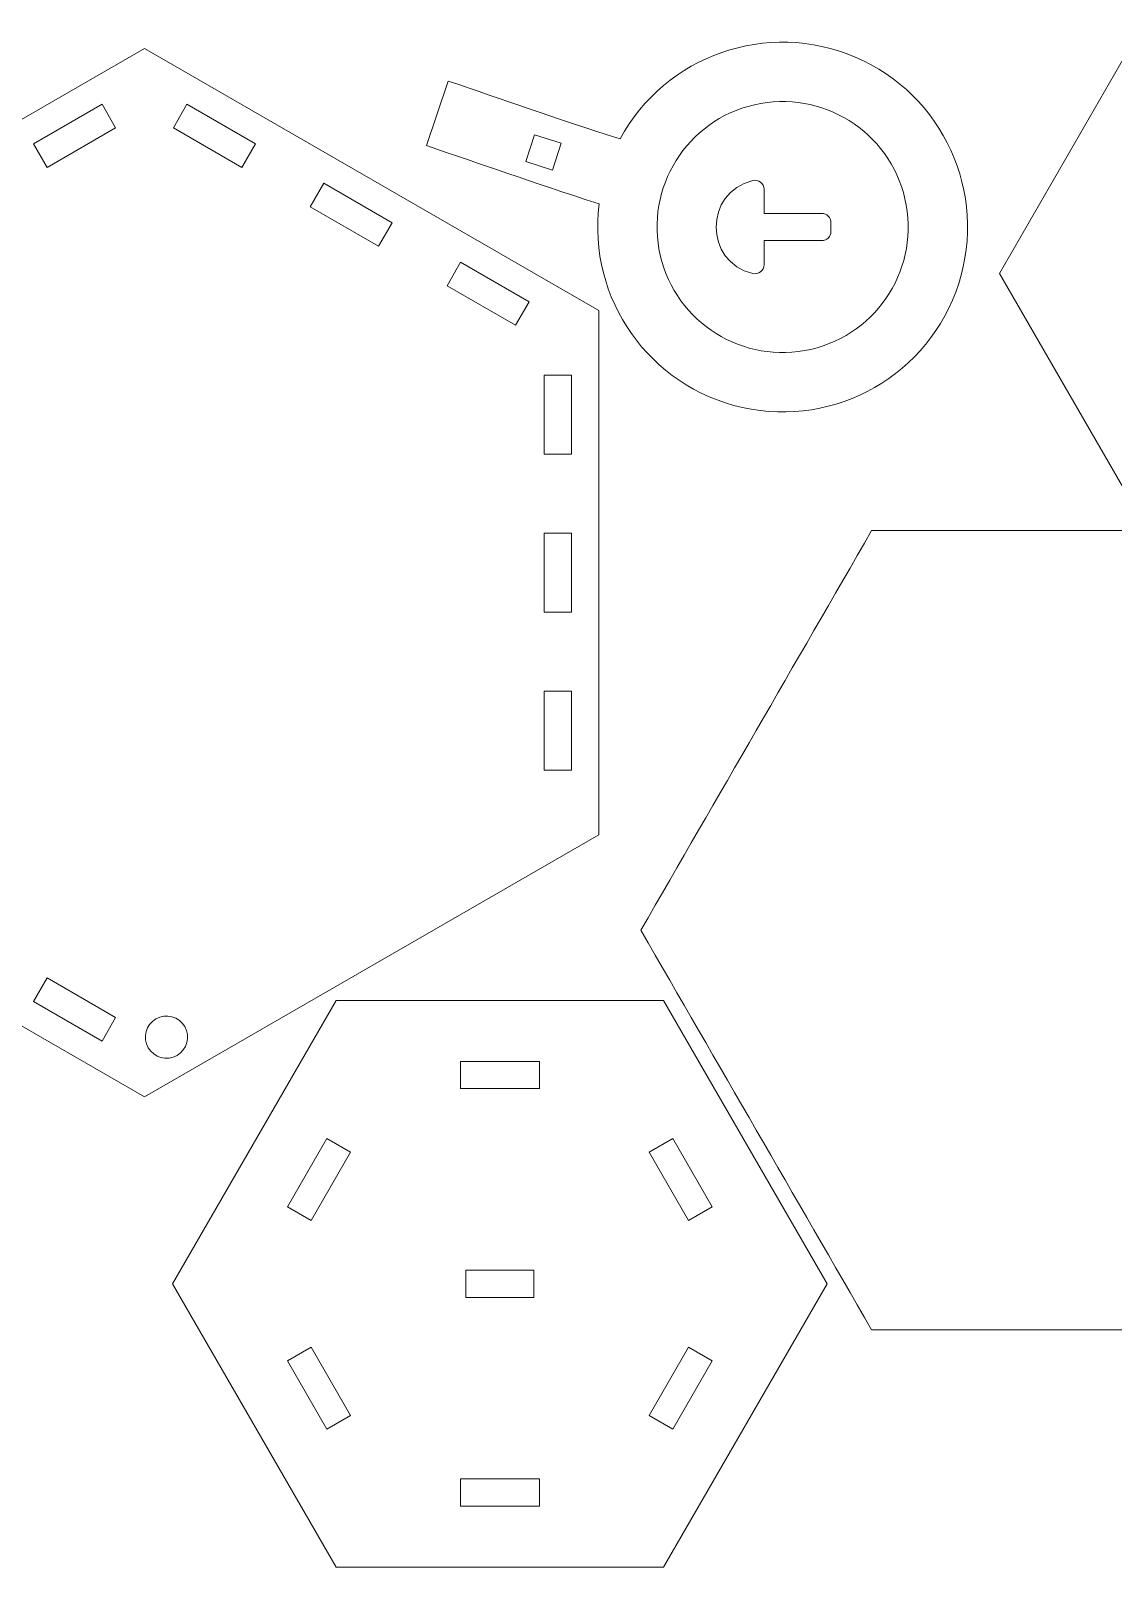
# Model space of a CAD drawing. Header units: centimetres. Extents: x -19.7 to 23.5, y -22.9 to 23.9.
# Drawn here: x -5.03 to 6.9, y -22.87 to -5.93 of the extents above; entities that cross this region are included whole.
import ezdxf

# ---------------------------------------------------------------- set-up
doc = ezdxf.new("R2010")
doc.units = ezdxf.units.CM
doc.header["$MEASUREMENT"] = 0
doc.layers.add('layer 1', color=7, linetype='Continuous')

msp = doc.modelspace()

# ---------------------------------------------------------------- linework, layer by layer
at = {"layer": 'layer 1', "color": 250, "lineweight": 9}
for points, knots in [([(-0.43312, -6.48681), (-0.43312, -6.48681), (-0.67396, -7.19825), (-0.67396, -7.19825), (-0.67396, -7.19825), (-0.04575, -7.41091), (0.45203, -7.59098), (1.22941, -7.84094), (1.22941, -7.84094), (1.09739, -8.88517), (1.78225, -9.8582), (2.8098, -10.08629), (2.8098, -10.08629), (3.83734, -10.31437), (4.86957, -9.72253), (5.19177, -8.72048), (5.19177, -8.72048), (5.51396, -7.71845), (5.02013, -6.63588), (4.05222, -6.22234), (4.05222, -6.22234), (3.0843, -5.8088), (1.96068, -6.2003), (1.45934, -7.1258), (1.45934, -7.1258), (0.68649, -6.8773), (0.18995, -6.69787), (-0.43312, -6.48681)], [0, 0, 0, 0, 0.125, 0.125, 0.125, 0.125, 0.25, 0.25, 0.25, 0.25, 0.375, 0.375, 0.375, 0.375, 0.5, 0.5, 0.5, 0.5, 0.625, 0.625, 0.625, 0.625, 0.75, 0.75, 0.75, 0.75, 1, 1, 1, 1]), ([(7.18556, -5.93376), (7.18556, -5.93376), (5.6417, -8.60778), (5.6417, -8.60778), (5.6417, -8.60778), (5.6417, -8.60778), (7.18556, -11.28183), (7.18556, -11.28183), (7.18556, -11.28183), (7.18556, -11.28183), (10.27324, -11.28183), (10.27324, -11.28183), (10.27324, -11.28183), (10.27324, -11.28183), (11.8171, -8.60778), (11.8171, -8.60778), (11.8171, -8.60778), (11.8171, -8.60778), (10.27324, -5.93376), (10.27324, -5.93376), (10.27324, -5.93376), (10.27324, -5.93376), (7.18556, -5.93376), (7.18556, -5.93376)], [0, 0, 0, 0, 0.14285714, 0.14285714, 0.14285714, 0.14285714, 0.28571429, 0.28571429, 0.28571429, 0.28571429, 0.42857143, 0.42857143, 0.42857143, 0.42857143, 0.57142857, 0.57142857, 0.57142857, 0.57142857, 0.71428571, 0.71428571, 0.71428571, 0.71428571, 1, 1, 1, 1]), ([(-3.78099, -6.12662), (-3.78099, -6.12662), (-8.78654, -9.01661), (-8.78654, -9.01661), (-8.78654, -9.01661), (-8.78654, -9.01661), (-8.78654, -14.79656), (-8.78654, -14.79656), (-8.78654, -14.79656), (-8.78654, -14.79656), (-3.78099, -17.68654), (-3.78099, -17.68654), (-3.78099, -17.68654), (-3.78099, -17.68654), (1.2246, -14.79656), (1.2246, -14.79656), (1.2246, -14.79656), (1.2246, -14.79656), (1.2246, -9.01661), (1.2246, -9.01661), (1.2246, -9.01661), (1.2246, -9.01661), (-3.78099, -6.12662), (-3.78099, -6.12662)], [0, 0, 0, 0, 0.14285714, 0.14285714, 0.14285714, 0.14285714, 0.28571429, 0.28571429, 0.28571429, 0.28571429, 0.42857143, 0.42857143, 0.42857143, 0.42857143, 0.57142857, 0.57142857, 0.57142857, 0.57142857, 0.71428571, 0.71428571, 0.71428571, 0.71428571, 1, 1, 1, 1]), ([(4.59985, -7.78497), (4.77194, -8.52967), (4.30778, -9.2729), (3.56304, -9.44499), (3.56304, -9.44499), (2.81833, -9.61708), (2.07515, -9.15289), (1.90305, -8.40818), (1.90305, -8.40818), (1.73095, -7.66348), (2.19516, -6.92028), (2.93986, -6.74818), (2.93986, -6.74818), (3.68457, -6.57607), (4.42778, -7.04028), (4.59985, -7.78497)], [0, 0, 0, 0, 0.2, 0.2, 0.2, 0.2, 0.4, 0.4, 0.4, 0.4, 0.6, 0.6, 0.6, 0.6, 1, 1, 1, 1]), ([(-5.0028, -7.17846), (-5.0028, -7.17846), (-4.85279, -7.43826), (-4.85279, -7.43826), (-4.85279, -7.43826), (-4.85279, -7.43826), (-4.0988, -7.00295), (-4.0988, -7.00295), (-4.0988, -7.00295), (-4.0988, -7.00295), (-4.2488, -6.74313), (-4.2488, -6.74313), (-4.2488, -6.74313), (-4.2488, -6.74313), (-5.0028, -7.17846), (-5.0028, -7.17846)], [0, 0, 0, 0, 0.2, 0.2, 0.2, 0.2, 0.4, 0.4, 0.4, 0.4, 0.6, 0.6, 0.6, 0.6, 1, 1, 1, 1]), ([(-3.31313, -6.74313), (-3.31313, -6.74313), (-3.46314, -7.00295), (-3.46314, -7.00295), (-3.46314, -7.00295), (-3.46314, -7.00295), (-2.70914, -7.43826), (-2.70914, -7.43826), (-2.70914, -7.43826), (-2.70914, -7.43826), (-2.55914, -7.17846), (-2.55914, -7.17846), (-2.55914, -7.17846), (-2.55914, -7.17846), (-3.31313, -6.74313), (-3.31313, -6.74313)], [0, 0, 0, 0, 0.2, 0.2, 0.2, 0.2, 0.4, 0.4, 0.4, 0.4, 0.6, 0.6, 0.6, 0.6, 1, 1, 1, 1]), ([(0.716, -7.46862), (0.716, -7.46862), (0.42086, -7.37372), (0.42086, -7.37372), (0.42086, -7.37372), (0.42086, -7.37372), (0.51576, -7.07857), (0.51576, -7.07857), (0.51576, -7.07857), (0.51576, -7.07857), (0.8109, -7.17348), (0.8109, -7.17348), (0.8109, -7.17348), (0.8109, -7.17348), (0.716, -7.46862), (0.716, -7.46862)], [0, 0, 0, 0, 0.2, 0.2, 0.2, 0.2, 0.4, 0.4, 0.4, 0.4, 0.6, 0.6, 0.6, 0.6, 1, 1, 1, 1]), ([(-1.80515, -7.61375), (-1.80515, -7.61375), (-1.95515, -7.87357), (-1.95515, -7.87357), (-1.95515, -7.87357), (-1.95515, -7.87357), (-1.2012, -8.30889), (-1.2012, -8.30889), (-1.2012, -8.30889), (-1.2012, -8.30889), (-1.0512, -8.04909), (-1.0512, -8.04909), (-1.0512, -8.04909), (-1.0512, -8.04909), (-1.80515, -7.61375), (-1.80515, -7.61375)], [0, 0, 0, 0, 0.2, 0.2, 0.2, 0.2, 0.4, 0.4, 0.4, 0.4, 0.6, 0.6, 0.6, 0.6, 1, 1, 1, 1]), ([(3.04658, -7.68068), (3.04658, -7.61597), (2.98607, -7.56831), (2.92321, -7.58339), (2.92321, -7.58339), (2.38399, -7.71305), (2.38399, -8.48009), (2.92321, -8.60975), (2.92321, -8.60975), (2.98607, -8.62485), (3.04658, -8.57718), (3.04658, -8.51248), (3.04658, -8.51248), (3.04658, -8.42386), (3.04658, -8.33522), (3.04658, -8.24656), (3.04658, -8.24656), (3.25884, -8.24656), (3.47115, -8.24656), (3.68342, -8.24656), (3.68342, -8.24656), (3.73866, -8.24656), (3.78343, -8.20179), (3.78343, -8.14657), (3.78343, -8.14657), (3.78343, -8.11323), (3.78343, -8.07991), (3.78343, -8.04657), (3.78343, -8.04657), (3.78343, -7.99136), (3.73866, -7.94659), (3.68342, -7.94659), (3.68342, -7.94659), (3.47115, -7.94659), (3.25884, -7.94659), (3.04658, -7.94659), (3.04658, -7.94659), (3.04658, -7.85795), (3.04658, -7.76928), (3.04658, -7.68068)], [0, 0, 0, 0, 0.09090909, 0.09090909, 0.09090909, 0.09090909, 0.18181818, 0.18181818, 0.18181818, 0.18181818, 0.27272727, 0.27272727, 0.27272727, 0.27272727, 0.36363636, 0.36363636, 0.36363636, 0.36363636, 0.45454545, 0.45454545, 0.45454545, 0.45454545, 0.54545455, 0.54545455, 0.54545455, 0.54545455, 0.63636364, 0.63636364, 0.63636364, 0.63636364, 0.72727273, 0.72727273, 0.72727273, 0.72727273, 0.81818182, 0.81818182, 0.81818182, 0.81818182, 1, 1, 1, 1]), ([(-0.29721, -8.48437), (-0.29721, -8.48437), (-0.44721, -8.7442), (-0.44721, -8.7442), (-0.44721, -8.7442), (-0.44721, -8.7442), (0.30678, -9.17952), (0.30678, -9.17952), (0.30678, -9.17952), (0.30678, -9.17952), (0.45678, -8.91969), (0.45678, -8.91969), (0.45678, -8.91969), (0.45678, -8.91969), (-0.29721, -8.48437), (-0.29721, -8.48437)], [0, 0, 0, 0, 0.2, 0.2, 0.2, 0.2, 0.4, 0.4, 0.4, 0.4, 0.6, 0.6, 0.6, 0.6, 1, 1, 1, 1]), ([(0.9246, -10.60065), (0.9246, -10.60065), (0.9246, -9.73003), (0.9246, -9.73003), (0.9246, -9.73003), (0.9246, -9.73003), (0.6246, -9.73003), (0.6246, -9.73003), (0.6246, -9.73003), (0.6246, -9.73003), (0.6246, -10.60065), (0.6246, -10.60065), (0.6246, -10.60065), (0.6246, -10.60065), (0.9246, -10.60065), (0.9246, -10.60065)], [0, 0, 0, 0, 0.2, 0.2, 0.2, 0.2, 0.4, 0.4, 0.4, 0.4, 0.6, 0.6, 0.6, 0.6, 1, 1, 1, 1]), ([(0.6246, -11.47127), (0.6246, -11.47127), (0.6246, -12.3419), (0.6246, -12.3419), (0.6246, -12.3419), (0.6246, -12.3419), (0.9246, -12.3419), (0.9246, -12.3419), (0.9246, -12.3419), (0.9246, -12.3419), (0.9246, -11.47127), (0.9246, -11.47127), (0.9246, -11.47127), (0.9246, -11.47127), (0.6246, -11.47127), (0.6246, -11.47127)], [0, 0, 0, 0, 0.2, 0.2, 0.2, 0.2, 0.4, 0.4, 0.4, 0.4, 0.6, 0.6, 0.6, 0.6, 1, 1, 1, 1]), ([(4.23256, -11.44321), (3.38469, -12.91175), (2.53682, -14.38025), (1.689, -15.84879), (1.689, -15.84879), (2.53682, -17.31734), (3.38469, -18.78585), (4.23256, -20.25439), (4.23256, -20.25439), (4.23256, -20.25439), (8.92247, -20.25439), (8.92247, -20.25439), (8.92247, -20.25439), (8.92204, -20.2468), (8.9218, -20.23917), (8.9218, -20.23147), (8.9218, -20.23147), (8.9218, -20.01055), (9.10089, -19.83147), (9.3218, -19.83147), (9.3218, -19.83147), (9.39812, -19.83147), (9.46943, -19.85285), (9.53011, -19.88994), (9.53011, -19.88994), (9.53011, -19.88994), (11.86327, -15.84879), (11.86327, -15.84879), (11.86327, -15.84879), (11.0154, -14.38025), (10.16754, -12.91175), (9.31967, -11.44321), (9.31967, -11.44321), (7.62398, -11.44321), (5.92825, -11.44321), (4.23256, -11.44321)], [0, 0, 0, 0, 0.1, 0.1, 0.1, 0.1, 0.2, 0.2, 0.2, 0.2, 0.3, 0.3, 0.3, 0.3, 0.4, 0.4, 0.4, 0.4, 0.5, 0.5, 0.5, 0.5, 0.6, 0.6, 0.6, 0.6, 0.7, 0.7, 0.7, 0.7, 0.8, 0.8, 0.8, 0.8, 1, 1, 1, 1]), ([(0.6246, -13.21252), (0.6246, -13.21252), (0.6246, -14.08312), (0.6246, -14.08312), (0.6246, -14.08312), (0.6246, -14.08312), (0.9246, -14.08312), (0.9246, -14.08312), (0.9246, -14.08312), (0.9246, -14.08312), (0.9246, -13.21252), (0.9246, -13.21252), (0.9246, -13.21252), (0.9246, -13.21252), (0.6246, -13.21252), (0.6246, -13.21252)], [0, 0, 0, 0, 0.2, 0.2, 0.2, 0.2, 0.4, 0.4, 0.4, 0.4, 0.6, 0.6, 0.6, 0.6, 1, 1, 1, 1]), ([(-4.2488, -17.07003), (-4.2488, -17.07003), (-4.0988, -16.81021), (-4.0988, -16.81021), (-4.0988, -16.81021), (-4.0988, -16.81021), (-4.85279, -16.37492), (-4.85279, -16.37492), (-4.85279, -16.37492), (-4.85279, -16.37492), (-5.0028, -16.6347), (-5.0028, -16.6347), (-5.0028, -16.6347), (-5.0028, -16.6347), (-4.2488, -17.07003), (-4.2488, -17.07003)], [0, 0, 0, 0, 0.2, 0.2, 0.2, 0.2, 0.4, 0.4, 0.4, 0.4, 0.6, 0.6, 0.6, 0.6, 1, 1, 1, 1]), ([(-3.33776, -16.91103), (-3.27359, -17.02223), (-3.31169, -17.1644), (-3.42285, -17.22859), (-3.42285, -17.22859), (-3.53403, -17.2928), (-3.67621, -17.2547), (-3.74042, -17.14351), (-3.74042, -17.14351), (-3.80462, -17.03232), (-3.76652, -16.89014), (-3.65533, -16.82598), (-3.65533, -16.82598), (-3.54413, -16.76177), (-3.40196, -16.79987), (-3.33776, -16.91103)], [0, 0, 0, 0, 0.2, 0.2, 0.2, 0.2, 0.4, 0.4, 0.4, 0.4, 0.6, 0.6, 0.6, 0.6, 1, 1, 1, 1]), ([(-1.66912, -16.62194), (-1.66912, -16.62194), (-3.47337, -19.74692), (-3.47337, -19.74692), (-3.47337, -19.74692), (-3.47337, -19.74692), (-1.66912, -22.87192), (-1.66912, -22.87192), (-1.66912, -22.87192), (-1.66912, -22.87192), (1.93929, -22.87192), (1.93929, -22.87192), (1.93929, -22.87192), (1.93929, -22.87192), (3.74351, -19.74692), (3.74351, -19.74692), (3.74351, -19.74692), (3.74351, -19.74692), (1.93929, -16.62194), (1.93929, -16.62194), (1.93929, -16.62194), (1.93929, -16.62194), (-1.66912, -16.62194), (-1.66912, -16.62194)], [0, 0, 0, 0, 0.14285714, 0.14285714, 0.14285714, 0.14285714, 0.28571429, 0.28571429, 0.28571429, 0.28571429, 0.42857143, 0.42857143, 0.42857143, 0.42857143, 0.57142857, 0.57142857, 0.57142857, 0.57142857, 0.71428571, 0.71428571, 0.71428571, 0.71428571, 1, 1, 1, 1]), ([(-0.30024, -17.29543), (-0.30024, -17.29543), (-0.30024, -17.59543), (-0.30024, -17.59543), (-0.30024, -17.59543), (-0.30024, -17.59543), (0.57038, -17.59543), (0.57038, -17.59543), (0.57038, -17.59543), (0.57038, -17.59543), (0.57038, -17.29543), (0.57038, -17.29543), (0.57038, -17.29543), (0.57038, -17.29543), (-0.30024, -17.29543), (-0.30024, -17.29543)], [0, 0, 0, 0, 0.2, 0.2, 0.2, 0.2, 0.4, 0.4, 0.4, 0.4, 0.6, 0.6, 0.6, 0.6, 1, 1, 1, 1]), ([(-1.51052, -18.29417), (-1.51052, -18.29417), (-1.77033, -18.14417), (-1.77033, -18.14417), (-1.77033, -18.14417), (-1.77033, -18.14417), (-2.20563, -18.89817), (-2.20563, -18.89817), (-2.20563, -18.89817), (-2.20563, -18.89817), (-1.94584, -19.04817), (-1.94584, -19.04817), (-1.94584, -19.04817), (-1.94584, -19.04817), (-1.51052, -18.29417), (-1.51052, -18.29417)], [0, 0, 0, 0, 0.2, 0.2, 0.2, 0.2, 0.4, 0.4, 0.4, 0.4, 0.6, 0.6, 0.6, 0.6, 1, 1, 1, 1]), ([(2.21597, -19.04817), (2.21597, -19.04817), (2.47579, -18.89817), (2.47579, -18.89817), (2.47579, -18.89817), (2.47579, -18.89817), (2.04047, -18.14417), (2.04047, -18.14417), (2.04047, -18.14417), (2.04047, -18.14417), (1.78069, -18.29417), (1.78069, -18.29417), (1.78069, -18.29417), (1.78069, -18.29417), (2.21597, -19.04817), (2.21597, -19.04817)], [0, 0, 0, 0, 0.2, 0.2, 0.2, 0.2, 0.4, 0.4, 0.4, 0.4, 0.6, 0.6, 0.6, 0.6, 1, 1, 1, 1]), ([(-0.24052, -19.59691), (-0.24052, -19.59691), (0.51069, -19.59691), (0.51069, -19.59691), (0.51069, -19.59691), (0.51069, -19.59691), (0.51069, -19.89692), (0.51069, -19.89692), (0.51069, -19.89692), (0.51069, -19.89692), (-0.24052, -19.89692), (-0.24052, -19.89692), (-0.24052, -19.89692), (-0.24052, -19.89692), (-0.24052, -19.59691), (-0.24052, -19.59691)], [0, 0, 0, 0, 0.2, 0.2, 0.2, 0.2, 0.4, 0.4, 0.4, 0.4, 0.6, 0.6, 0.6, 0.6, 1, 1, 1, 1]), ([(-1.94584, -20.4457), (-1.94584, -20.4457), (-2.20563, -20.5957), (-2.20563, -20.5957), (-2.20563, -20.5957), (-2.20563, -20.5957), (-1.77033, -21.34965), (-1.77033, -21.34965), (-1.77033, -21.34965), (-1.77033, -21.34965), (-1.51052, -21.19965), (-1.51052, -21.19965), (-1.51052, -21.19965), (-1.51052, -21.19965), (-1.94584, -20.4457), (-1.94584, -20.4457)], [0, 0, 0, 0, 0.2, 0.2, 0.2, 0.2, 0.4, 0.4, 0.4, 0.4, 0.6, 0.6, 0.6, 0.6, 1, 1, 1, 1]), ([(1.78069, -21.19965), (1.78069, -21.19965), (2.04047, -21.34965), (2.04047, -21.34965), (2.04047, -21.34965), (2.04047, -21.34965), (2.47579, -20.5957), (2.47579, -20.5957), (2.47579, -20.5957), (2.47579, -20.5957), (2.21597, -20.4457), (2.21597, -20.4457), (2.21597, -20.4457), (2.21597, -20.4457), (1.78069, -21.19965), (1.78069, -21.19965)], [0, 0, 0, 0, 0.2, 0.2, 0.2, 0.2, 0.4, 0.4, 0.4, 0.4, 0.6, 0.6, 0.6, 0.6, 1, 1, 1, 1]), ([(0.57038, -22.19843), (0.57038, -22.19843), (0.57038, -21.89843), (0.57038, -21.89843), (0.57038, -21.89843), (0.57038, -21.89843), (-0.30024, -21.89843), (-0.30024, -21.89843), (-0.30024, -21.89843), (-0.30024, -21.89843), (-0.30024, -22.19843), (-0.30024, -22.19843), (-0.30024, -22.19843), (-0.30024, -22.19843), (0.57038, -22.19843), (0.57038, -22.19843)], [0, 0, 0, 0, 0.2, 0.2, 0.2, 0.2, 0.4, 0.4, 0.4, 0.4, 0.6, 0.6, 0.6, 0.6, 1, 1, 1, 1])]:
    msp.add_open_spline(points, degree=3, knots=knots, dxfattribs=at)

doc.saveas('drawing.dxf')
